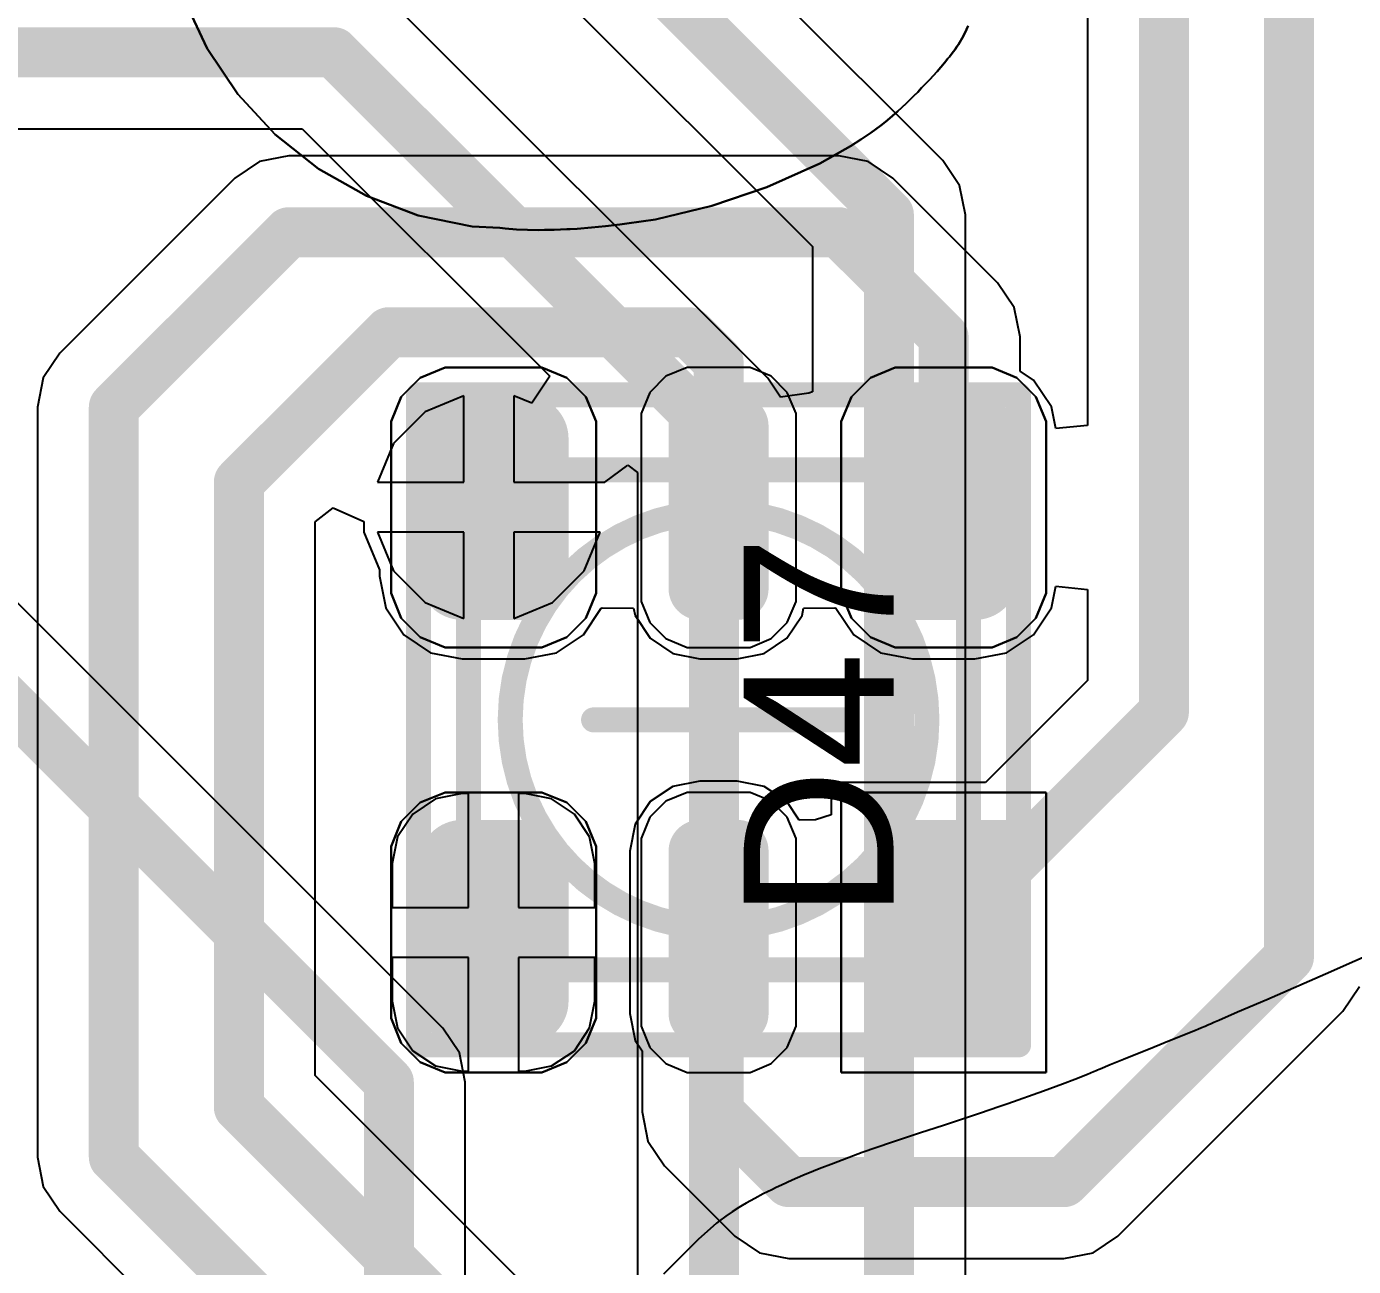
# Model space of a CAD drawing. Header units: inches. Extents: x -30 to 118, y 20 to 51.
# Drawn here: x 107.45 to 112.76, y 31.16 to 36.12 of the extents above; entities that cross this region are included whole.
import ezdxf

# ---------------------------------------------------------------- set-up
doc = ezdxf.new("R2010")
doc.units = ezdxf.units.IN
for name, color, linetype in [('Bottom Layer', 5, 'Continuous'), ('Mechanical 1', 6, 'Continuous'), ('Top Component Outline', 56, 'Continuous'), ('Top Courtyard', 56, 'Continuous'), ('Top Layer', 1, 'Continuous'), ('Top Overlay', 2, 'Continuous'), ('Top Paste', 8, 'Continuous'), ('Top Solder', 216, 'Continuous'), ('Via Holes', 16, 'Continuous')]:
    doc.layers.add(name, color=color, linetype=linetype)
doc.styles.add('Arial', font='', dxfattribs={"height": 0.2})
doc.styles.get('Arial').set_extended_font_data('Arial')

# ---------------------------------------------------------------- blocks, each defined once
blk = doc.blocks.new('APA_RGB_LED_2020_572')
at = {"layer": 'Top Layer'}
h = blk.add_hatch(color=1, dxfattribs=at)
edge = h.paths.add_edge_path()
edge.add_arc((-1.125, 1.025), 0.125, 90, 180)
edge.add_line((-1.25, 1.025), (-1.25, 0.775))
edge.add_arc((-1.125, 0.775), 0.125, 180, 270)
edge.add_line((-1.125, 0.65), (-0.575, 0.65))
edge.add_arc((-0.575, 0.775), 0.125, 270, 360)
edge.add_line((-0.45, 0.775), (-0.45, 1.025))
edge.add_arc((-0.575, 1.025), 0.125, 0, 90)
edge.add_line((-0.575, 1.15), (-1.125, 1.15))
h = blk.add_hatch(color=1, dxfattribs=at)
edge = h.paths.add_edge_path()
edge.add_arc((0.575, 1.025), 0.125, 90, 180)
edge.add_line((0.45, 1.025), (0.45, 0.775))
edge.add_arc((0.575, 0.775), 0.125, 180, 270)
edge.add_line((0.575, 0.65), (1.125, 0.65))
edge.add_arc((1.125, 0.775), 0.125, 270, 360)
edge.add_line((1.25, 0.775), (1.25, 1.025))
edge.add_arc((1.125, 1.025), 0.125, 0, 90)
edge.add_line((1.125, 1.15), (0.575, 1.15))
h = blk.add_hatch(color=1, dxfattribs=at)
edge = h.paths.add_edge_path()
edge.add_arc((-1.175, 0.075), 0.075, 90, 180)
edge.add_line((-1.25, 0.075), (-1.25, -0.075))
edge.add_arc((-1.175, -0.075), 0.075, 180, 270)
edge.add_line((-1.175, -0.15), (-0.525, -0.15))
edge.add_arc((-0.525, -0.075), 0.075, 270, 360)
edge.add_line((-0.45, -0.075), (-0.45, 0.075))
edge.add_arc((-0.525, 0.075), 0.075, 0, 90)
edge.add_line((-0.525, 0.15), (-1.175, 0.15))
h = blk.add_hatch(color=1, dxfattribs=at)
edge = h.paths.add_edge_path()
edge.add_arc((0.525, 0.075), 0.075, 90, 180)
edge.add_line((0.45, 0.075), (0.45, -0.075))
edge.add_arc((0.525, -0.075), 0.075, 180, 270)
edge.add_line((0.525, -0.15), (1.175, -0.15))
edge.add_arc((1.175, -0.075), 0.075, 270, 360)
edge.add_line((1.25, -0.075), (1.25, 0.075))
edge.add_arc((1.175, 0.075), 0.075, 0, 90)
edge.add_line((1.175, 0.15), (0.525, 0.15))
blk.add_hatch(color=1, dxfattribs=at).paths.add_polyline_path([(-1.25, -0.65), (-0.45, -0.65), (-0.45, -1.15), (-1.25, -1.15)])
h = blk.add_hatch(color=1, dxfattribs=at)
edge = h.paths.add_edge_path()
edge.add_arc((0.575, -0.775), 0.125, 90, 180)
edge.add_line((0.45, -0.775), (0.45, -1.025))
edge.add_arc((0.575, -1.025), 0.125, 180, 270)
edge.add_line((0.575, -1.15), (1.125, -1.15))
edge.add_arc((1.125, -1.025), 0.125, 270, 360)
edge.add_line((1.25, -1.025), (1.25, -0.775))
edge.add_arc((1.125, -0.775), 0.125, 0, 90)
edge.add_line((1.125, -0.65), (0.575, -0.65))
at = {"layer": 'Top Paste'}
h = blk.add_hatch(color=8, dxfattribs=at)
edge = h.paths.add_edge_path()
edge.add_arc((-1.125, 1.025), 0.125, 90, 180)
edge.add_line((-1.25, 1.025), (-1.25, 0.775))
edge.add_arc((-1.125, 0.775), 0.125, 180, 270)
edge.add_line((-1.125, 0.65), (-0.575, 0.65))
edge.add_arc((-0.575, 0.775), 0.125, 270, 360)
edge.add_line((-0.45, 0.775), (-0.45, 1.025))
edge.add_arc((-0.575, 1.025), 0.125, 0, 90)
edge.add_line((-0.575, 1.15), (-1.125, 1.15))
h = blk.add_hatch(color=8, dxfattribs=at)
edge = h.paths.add_edge_path()
edge.add_arc((0.575, 1.025), 0.125, 90, 180)
edge.add_line((0.45, 1.025), (0.45, 0.775))
edge.add_arc((0.575, 0.775), 0.125, 180, 270)
edge.add_line((0.575, 0.65), (1.125, 0.65))
edge.add_arc((1.125, 0.775), 0.125, 270, 360)
edge.add_line((1.25, 0.775), (1.25, 1.025))
edge.add_arc((1.125, 1.025), 0.125, 0, 90)
edge.add_line((1.125, 1.15), (0.575, 1.15))
h = blk.add_hatch(color=8, dxfattribs=at)
edge = h.paths.add_edge_path()
edge.add_arc((-1.175, 0.075), 0.075, 90, 180)
edge.add_line((-1.25, 0.075), (-1.25, -0.075))
edge.add_arc((-1.175, -0.075), 0.075, 180, 270)
edge.add_line((-1.175, -0.15), (-0.525, -0.15))
edge.add_arc((-0.525, -0.075), 0.075, 270, 360)
edge.add_line((-0.45, -0.075), (-0.45, 0.075))
edge.add_arc((-0.525, 0.075), 0.075, 0, 90)
edge.add_line((-0.525, 0.15), (-1.175, 0.15))
h = blk.add_hatch(color=8, dxfattribs=at)
edge = h.paths.add_edge_path()
edge.add_arc((0.525, 0.075), 0.075, 90, 180)
edge.add_line((0.45, 0.075), (0.45, -0.075))
edge.add_arc((0.525, -0.075), 0.075, 180, 270)
edge.add_line((0.525, -0.15), (1.175, -0.15))
edge.add_arc((1.175, -0.075), 0.075, 270, 360)
edge.add_line((1.25, -0.075), (1.25, 0.075))
edge.add_arc((1.175, 0.075), 0.075, 0, 90)
edge.add_line((1.175, 0.15), (0.525, 0.15))
blk.add_hatch(color=8, dxfattribs=at).paths.add_polyline_path([(-1.25, -0.65), (-0.45, -0.65), (-0.45, -1.15), (-1.25, -1.15)])
h = blk.add_hatch(color=8, dxfattribs=at)
edge = h.paths.add_edge_path()
edge.add_arc((0.575, -0.775), 0.125, 90, 180)
edge.add_line((0.45, -0.775), (0.45, -1.025))
edge.add_arc((0.575, -1.025), 0.125, 180, 270)
edge.add_line((0.575, -1.15), (1.125, -1.15))
edge.add_arc((1.125, -1.025), 0.125, 270, 360)
edge.add_line((1.25, -1.025), (1.25, -0.775))
edge.add_arc((1.125, -0.775), 0.125, 0, 90)
edge.add_line((1.125, -0.65), (0.575, -0.65))
at = {"layer": 'Top Solder'}
h = blk.add_hatch(color=216, dxfattribs=at)
edge = h.paths.add_edge_path()
edge.add_arc((-1.125, 1.025), 0.175, 90, 180)
edge.add_line((-1.3, 1.025), (-1.3, 0.775))
edge.add_arc((-1.125, 0.775), 0.175, 180, 270)
edge.add_line((-1.125, 0.6), (-0.575, 0.6))
edge.add_arc((-0.575, 0.775), 0.175, 270, 360)
edge.add_line((-0.4, 0.775), (-0.4, 1.025))
edge.add_arc((-0.575, 1.025), 0.175, 0, 90)
edge.add_line((-0.575, 1.2), (-1.125, 1.2))
h = blk.add_hatch(color=216, dxfattribs=at)
edge = h.paths.add_edge_path()
edge.add_arc((0.575, 1.025), 0.175, 90, 180)
edge.add_line((0.4, 1.025), (0.4, 0.775))
edge.add_arc((0.575, 0.775), 0.175, 180, 270)
edge.add_line((0.575, 0.6), (1.125, 0.6))
edge.add_arc((1.125, 0.775), 0.175, 270, 360)
edge.add_line((1.3, 0.775), (1.3, 1.025))
edge.add_arc((1.125, 1.025), 0.175, 0, 90)
edge.add_line((1.125, 1.2), (0.575, 1.2))
h = blk.add_hatch(color=216, dxfattribs=at)
edge = h.paths.add_edge_path()
edge.add_arc((-1.175, 0.075), 0.125, 90, 180)
edge.add_line((-1.3, 0.075), (-1.3, -0.075))
edge.add_arc((-1.175, -0.075), 0.125, 180, 270)
edge.add_line((-1.175, -0.2), (-0.525, -0.2))
edge.add_arc((-0.525, -0.075), 0.125, 270, 360)
edge.add_line((-0.4, -0.075), (-0.4, 0.075))
edge.add_arc((-0.525, 0.075), 0.125, 0, 90)
edge.add_line((-0.525, 0.2), (-1.175, 0.2))
h = blk.add_hatch(color=216, dxfattribs=at)
edge = h.paths.add_edge_path()
edge.add_arc((0.525, 0.075), 0.125, 90, 180)
edge.add_line((0.4, 0.075), (0.4, -0.075))
edge.add_arc((0.525, -0.075), 0.125, 180, 270)
edge.add_line((0.525, -0.2), (1.175, -0.2))
edge.add_arc((1.175, -0.075), 0.125, 270, 360)
edge.add_line((1.3, -0.075), (1.3, 0.075))
edge.add_arc((1.175, 0.075), 0.125, 0, 90)
edge.add_line((1.175, 0.2), (0.525, 0.2))
blk.add_hatch(color=216, dxfattribs=at).paths.add_polyline_path([(-1.3, -0.6), (-0.4, -0.6), (-0.4, -1.2), (-1.3, -1.2)])
h = blk.add_hatch(color=216, dxfattribs=at)
edge = h.paths.add_edge_path()
edge.add_arc((0.575, -0.775), 0.175, 90, 180)
edge.add_line((0.4, -0.775), (0.4, -1.025))
edge.add_arc((0.575, -1.025), 0.175, 180, 270)
edge.add_line((0.575, -1.2), (1.125, -1.2))
edge.add_arc((1.125, -1.025), 0.175, 270, 360)
edge.add_line((1.3, -1.025), (1.3, -0.775))
edge.add_arc((1.125, -0.775), 0.175, 0, 90)
edge.add_line((1.125, -0.6), (0.575, -0.6))
at = {"layer": 'Top Component Outline'}
for points in [[(-1, 1, 0.1, 0.1, 0), (-1, -1, 0.1, 0.1, 0)], [(-1, 1, 0.1, 0.1, 0), (1, 1, 0.1, 0.1, 0)], [(1, 1, 0.1, 0.1, 0), (1, -1, 0.1, 0.1, 0)], [(-1, -1, 0.1, 0.1, 0), (1, -1, 0.1, 0.1, 0)]]:
    blk.add_lwpolyline(points, format="xyseb", dxfattribs=at)
for points in [[(-1.025, 1, 0.05, 0.05, 1), (-0.975, 1, 0.05, 0.05, 1)], [(-1.025, 1, 0.05, 0.05, 1), (-0.975, 1, 0.05, 0.05, 1)], [(0.975, 1, 0.05, 0.05, 1), (1.025, 1, 0.05, 0.05, 1)], [(0.975, 1, 0.05, 0.05, 1), (1.025, 1, 0.05, 0.05, 1)], [(-1.025, -1, 0.05, 0.05, 1), (-0.975, -1, 0.05, 0.05, 1)], [(-1.025, -1, 0.05, 0.05, 1), (-0.975, -1, 0.05, 0.05, 1)], [(0.975, -1, 0.05, 0.05, 1), (1.025, -1, 0.05, 0.05, 1)], [(0.975, -1, 0.05, 0.05, 1), (1.025, -1, 0.05, 0.05, 1)]]:
    blk.add_lwpolyline(points, format="xyseb", close=True, dxfattribs=at)
at = {"layer": 'Top Courtyard'}
for points in [[(-1.3, 1.2, 0.1, 0.1, 0), (1.3, 1.2, 0.1, 0.1, 0)], [(-1.3, 1.2, 0.1, 0.1, 0), (-1.3, -1.2, 0.1, 0.1, 0)], [(1.3, 1.2, 0.1, 0.1, 0), (1.3, -1.2, 0.1, 0.1, 0)], [(0, 0.5, 0.1, 0.1, 0), (0, -0.5, 0.1, 0.1, 0)], [(-0.5, 0, 0.1, 0.1, 0), (0.5, 0, 0.1, 0.1, 0)], [(-1.3, -1.2, 0.1, 0.1, 0), (1.3, -1.2, 0.1, 0.1, 0)]]:
    blk.add_lwpolyline(points, format="xyseb", dxfattribs=at)
for points in [[(-1.325, 1.2, 0.05, 0.05, 1), (-1.275, 1.2, 0.05, 0.05, 1)], [(-1.325, 1.2, 0.05, 0.05, 1), (-1.275, 1.2, 0.05, 0.05, 1)], [(1.275, 1.2, 0.05, 0.05, 1), (1.325, 1.2, 0.05, 0.05, 1)], [(1.275, 1.2, 0.05, 0.05, 1), (1.325, 1.2, 0.05, 0.05, 1)], [(-0.025, 0.5, 0.05, 0.05, 1), (0.025, 0.5, 0.05, 0.05, 1)], [(-0.525, 0, 0.05, 0.05, 1), (-0.475, 0, 0.05, 0.05, 1)], [(0.475, 0, 0.05, 0.05, 1), (0.525, 0, 0.05, 0.05, 1)], [(-0.025, -0.5, 0.05, 0.05, 1), (0.025, -0.5, 0.05, 0.05, 1)], [(-1.325, -1.2, 0.05, 0.05, 1), (-1.275, -1.2, 0.05, 0.05, 1)], [(-1.325, -1.2, 0.05, 0.05, 1), (-1.275, -1.2, 0.05, 0.05, 1)], [(1.275, -1.2, 0.05, 0.05, 1), (1.325, -1.2, 0.05, 0.05, 1)], [(1.275, -1.2, 0.05, 0.05, 1), (1.325, -1.2, 0.05, 0.05, 1)]]:
    blk.add_lwpolyline(points, format="xyseb", close=True, dxfattribs=at)
at = {"layer": 'Top Overlay'}
for p, q in [((-1.2929, 1.2689), (-1.1937, 1.31)), ((-1.1937, 1.31), (-1.14, 1.31)), ((-1.14, 1.31), (-1.14, 1.31)), ((-1.14, 1.31), (-0.56, 1.31)), ((-0.56, 1.31), (-0.5063, 1.31)), ((-0.5063, 1.31), (-0.4071, 1.2689)), ((0.4071, 1.2689), (0.5063, 1.31)), ((0.5063, 1.31), (0.56, 1.31)), ((0.56, 1.31), (0.56, 1.31)), ((0.56, 1.31), (1.14, 1.31)), ((1.14, 1.31), (1.1937, 1.31)), ((1.1937, 1.31), (1.2929, 1.2689)), ((-1.3689, 1.1929), (-1.2929, 1.2689)), ((-0.4071, 1.2689), (-0.3311, 1.1929)), ((0.3311, 1.1929), (0.4071, 1.2689)), ((1.2929, 1.2689), (1.3689, 1.1929)), ((-1.41, 1.0937), (-1.3689, 1.1929)), ((-0.3311, 1.1929), (-0.29, 1.0937)), ((0.29, 1.0937), (0.3311, 1.1929)), ((1.3689, 1.1929), (1.41, 1.0937)), ((-1.41, 1.04), (-1.41, 1.0937)), ((-0.29, 1.0937), (-0.29, 1.04)), ((0.29, 1.04), (0.29, 1.0937)), ((1.41, 1.0937), (1.41, 1.04)), ((-1.41, 0.76), (-1.41, 1.04)), ((-0.29, 1.04), (-0.29, 1.04)), ((-0.29, 1.04), (-0.29, 0.76)), ((0.29, 0.76), (0.29, 1.04)), ((1.41, 1.04), (1.41, 1.04)), ((1.41, 1.04), (1.41, 0.76)), ((-1.41, 0.76), (-1.41, 0.76)), ((-1.41, 0.7063), (-1.41, 0.76)), ((-0.29, 0.76), (-0.29, 0.7063)), ((0.29, 0.76), (0.29, 0.76)), ((0.29, 0.7063), (0.29, 0.76)), ((1.41, 0.76), (1.41, 0.7063)), ((-1.3689, 0.6071), (-1.41, 0.7063)), ((-0.29, 0.7063), (-0.3311, 0.6071)), ((0.3311, 0.6071), (0.29, 0.7063)), ((1.41, 0.7063), (1.3689, 0.6071)), ((-1.2929, 0.5311), (-1.3689, 0.6071)), ((-0.3311, 0.6071), (-0.4071, 0.5311)), ((0.4071, 0.5311), (0.3311, 0.6071)), ((1.3689, 0.6071), (1.2929, 0.5311)), ((-1.1937, 0.49), (-1.2929, 0.5311)), ((-0.4071, 0.5311), (-0.5063, 0.49)), ((0.5063, 0.49), (0.4071, 0.5311)), ((1.2929, 0.5311), (1.1937, 0.49)), ((-1.14, 0.49), (-1.1937, 0.49)), ((-0.56, 0.49), (-1.14, 0.49)), ((-0.5063, 0.49), (-0.56, 0.49)), ((-0.56, 0.49), (-0.56, 0.49)), ((0.56, 0.49), (0.5063, 0.49)), ((1.14, 0.49), (0.56, 0.49)), ((1.1937, 0.49), (1.14, 0.49)), ((1.14, 0.49), (1.14, 0.49)), ((-1.3103, 0.275), (-1.375, 0.2103)), ((-1.2258, 0.31), (-1.3103, 0.275)), ((-1.18, 0.31), (-1.2258, 0.31)), ((-0.52, 0.31), (-1.18, 0.31)), ((-0.4743, 0.31), (-0.52, 0.31)), ((-0.52, 0.31), (-0.52, 0.31)), ((-0.3897, 0.275), (-0.4743, 0.31)), ((-0.325, 0.2103), (-0.3897, 0.275)), ((0.3897, 0.275), (0.325, 0.2103)), ((0.4742, 0.31), (0.3897, 0.275)), ((0.52, 0.31), (0.4742, 0.31)), ((1.18, 0.31), (0.52, 0.31)), ((1.2258, 0.31), (1.18, 0.31)), ((1.18, 0.31), (1.18, 0.31)), ((1.3103, 0.275), (1.2258, 0.31)), ((1.375, 0.2103), (1.3103, 0.275)), ((-1.375, 0.2103), (-1.41, 0.1258)), ((-0.29, 0.1258), (-0.325, 0.2103)), ((0.325, 0.2103), (0.29, 0.1258)), ((1.41, 0.1258), (1.375, 0.2103)), ((-1.41, 0.1258), (-1.41, 0.08)), ((-0.29, 0.08), (-0.29, 0.1258)), ((0.29, 0.1258), (0.29, 0.08)), ((1.41, 0.08), (1.41, 0.1258)), ((-1.41, 0.08), (-1.41, -0.08)), ((-1.41, 0.08), (-1.41, 0.08)), ((-0.29, -0.08), (-0.29, 0.08)), ((0.29, 0.08), (0.29, -0.08)), ((0.29, 0.08), (0.29, 0.08)), ((1.41, -0.08), (1.41, 0.08)), ((-1.41, -0.08), (-1.41, -0.1257)), ((-0.29, -0.1257), (-0.29, -0.08)), ((-0.29, -0.08), (-0.29, -0.08)), ((0.29, -0.08), (0.29, -0.1257)), ((1.41, -0.1257), (1.41, -0.08)), ((1.41, -0.08), (1.41, -0.08)), ((-1.41, -0.1257), (-1.375, -0.2103)), ((-0.325, -0.2103), (-0.29, -0.1257)), ((0.29, -0.1257), (0.325, -0.2103)), ((1.375, -0.2103), (1.41, -0.1257)), ((-1.375, -0.2103), (-1.3103, -0.275)), ((-0.3897, -0.275), (-0.325, -0.2103)), ((0.325, -0.2103), (0.3897, -0.275)), ((1.3103, -0.275), (1.375, -0.2103)), ((-1.3103, -0.275), (-1.2258, -0.31)), ((-1.2258, -0.31), (-1.18, -0.31)), ((-1.18, -0.31), (-1.18, -0.31)), ((-1.18, -0.31), (-0.52, -0.31)), ((-0.52, -0.31), (-0.4743, -0.31)), ((-0.4743, -0.31), (-0.3897, -0.275)), ((0.3897, -0.275), (0.4742, -0.31)), ((0.4742, -0.31), (0.52, -0.31)), ((0.52, -0.31), (0.52, -0.31)), ((0.52, -0.31), (1.18, -0.31)), ((1.18, -0.31), (1.2258, -0.31)), ((1.2258, -0.31), (1.3103, -0.275)), ((-1.41, -1.31), (-1.41, -0.49)), ((-1.41, -0.49), (-0.29, -0.49)), ((-0.29, -0.49), (-0.29, -1.31)), ((0.4071, -0.5311), (0.5063, -0.49)), ((0.5063, -0.49), (0.56, -0.49)), ((0.56, -0.49), (0.56, -0.49)), ((0.56, -0.49), (1.14, -0.49)), ((1.14, -0.49), (1.1937, -0.49)), ((1.1937, -0.49), (1.2929, -0.5311)), ((0.3311, -0.6071), (0.4071, -0.5311)), ((1.2929, -0.5311), (1.3689, -0.6071)), ((0.29, -0.7063), (0.3311, -0.6071)), ((1.3689, -0.6071), (1.41, -0.7063)), ((0.29, -0.76), (0.29, -0.7063)), ((1.41, -0.7063), (1.41, -0.76)), ((0.29, -1.04), (0.29, -0.76)), ((1.41, -0.76), (1.41, -0.76)), ((1.41, -0.76), (1.41, -1.04)), ((0.29, -1.04), (0.29, -1.04)), ((0.29, -1.0937), (0.29, -1.04)), ((1.41, -1.04), (1.41, -1.0937)), ((0.3311, -1.1929), (0.29, -1.0937)), ((1.41, -1.0937), (1.3689, -1.1929)), ((0.4071, -1.2689), (0.3311, -1.1929)), ((1.3689, -1.1929), (1.2929, -1.2689)), ((0.5063, -1.31), (0.4071, -1.2689)), ((1.2929, -1.2689), (1.1937, -1.31)), ((-0.29, -1.31), (-1.41, -1.31)), ((0.56, -1.31), (0.5063, -1.31)), ((1.14, -1.31), (0.56, -1.31)), ((1.1937, -1.31), (1.14, -1.31)), ((1.14, -1.31), (1.14, -1.31))]:
    blk.add_line(p, q, dxfattribs=at)
at = {"layer": 'Top Courtyard', "style": 'Arial'}
blk.add_text('D47', height=0.6, dxfattribs=at).set_placement((-0.8, -0.7))

msp = doc.modelspace()

# ---------------------------------------------------------------- hatches: boundary and pattern name
at = {"layer": 'Bottom Layer'}
h = msp.add_hatch(color=5, dxfattribs=at)
edge = h.paths.add_edge_path()
edge.add_arc((109.3, 34.2), 0.3, 0, 360)
at = {"layer": 'Top Layer'}
h = msp.add_hatch(color=1, dxfattribs=at)
edge = h.paths.add_edge_path()
edge.add_arc((109.3, 34.2), 0.3, 0, 360)
at = {"layer": 'Via Holes'}
h = msp.add_hatch(color=7, dxfattribs=at)
edge = h.paths.add_edge_path()
edge.add_arc((109.3, 34.2), 0.15, 0, 360)

# ---------------------------------------------------------------- linework, layer by layer
at = {"layer": 'Bottom Layer'}
for p, q in [((111.1163, 35.5863), (108.4454, 38.2571)), ((108.0233, 37.8141), (110.5941, 35.2433)), ((110.4163, 34.7163), (108.8963, 36.2363)), ((105.54, 35.7141), (108.5533, 35.7141)), ((108.5533, 35.7141), (109.5439, 34.7235)), ((111.1826, 35.4871), (111.1163, 35.5863)), ((111.2059, 35.37), (111.1826, 35.4871)), ((111.2059, 30.1), (111.2059, 35.37)), ((110.5941, 35.2433), (110.5941, 34.6613)), ((109.5439, 34.7235), (109.472, 34.6158)), ((110.4671, 34.6402), (110.4163, 34.7163)), ((110.4163, 34.7163), (110.4163, 34.7163)), ((110.5941, 34.6613), (110.5804, 34.6559)), ((109.2, 34.6457), (109.0451, 34.5815)), ((109.2, 34.3), (109.2, 34.6457)), ((109.472, 34.6158), (109.4, 34.6457)), ((109.4, 34.6457), (109.4, 34.3)), ((110.5804, 34.6559), (110.4671, 34.6402)), ((109.0451, 34.5815), (108.9185, 34.4549)), ((108.9185, 34.4549), (108.8543, 34.3)), ((109.7642, 34.3), (109.8552, 34.3674)), ((109.8552, 34.3674), (109.8941, 34.3384)), ((109.8941, 34.3384), (109.8941, 30.1267)), ((108.8543, 34.3), (109.2, 34.3)), ((109.4, 34.3), (109.7642, 34.3)), ((109.2, 34.1), (108.8543, 34.1)), ((108.8543, 34.1), (108.9185, 33.9451)), ((109.2, 33.7543), (109.2, 34.1)), ((109.7457, 34.1), (109.4, 34.1)), ((109.4, 34.1), (109.4, 33.7543)), ((109.6815, 33.9451), (109.7457, 34.1)), ((108.9185, 33.9451), (109.0451, 33.8185)), ((109.5549, 33.8185), (109.6815, 33.9451)), ((109.1163, 32.1163), (107.3963, 33.8363)), ((109.0451, 33.8185), (109.2, 33.7543)), ((109.4, 33.7543), (109.5549, 33.8185)), ((109.1826, 32.0171), (109.1163, 32.1163)), ((109.2059, 31.9), (109.1826, 32.0171)), ((109.2059, 29.6044), (109.2059, 31.9)), ((109.2059, 31.9), (109.2059, 31.9))]:
    msp.add_line(p, q, dxfattribs=at)
for points in [[(108.15, 38.12, 0.2, 0.2, 0), (110.9, 35.37, 0.2, 0.2, 0)], [(104.99, 36.02, 0.2, 0.2, 0), (108.68, 36.02, 0.2, 0.2, 0)], [(108.68, 36.02, 0.2, 0.2, 0), (110.2, 34.5, 0.2, 0.2, 0)], [(110.9, 30.1, 0.2, 0.2, 0), (110.9, 35.37, 0.2, 0.2, 0)], [(110.2, 30, 0.2, 0.2, 0), (110.2, 34.5, 0.2, 0.2, 0)], [(107.18, 33.62, 0.2, 0.2, 0), (108.9, 31.9, 0.2, 0.2, 0)], [(108.9, 29.3, 0.2, 0.2, 0), (108.9, 31.9, 0.2, 0.2, 0)]]:
    msp.add_lwpolyline(points, format="xyseb", dxfattribs=at)
for points in [[(108.63, 36.02, 0.1, 0.1, 1), (108.73, 36.02, 0.1, 0.1, 1)], [(108.63, 36.02, 0.1, 0.1, 1), (108.73, 36.02, 0.1, 0.1, 1)], [(110.85, 35.37, 0.1, 0.1, 1), (110.95, 35.37, 0.1, 0.1, 1)], [(110.85, 35.37, 0.1, 0.1, 1), (110.95, 35.37, 0.1, 0.1, 1)], [(110.15, 34.5, 0.1, 0.1, 1), (110.25, 34.5, 0.1, 0.1, 1)], [(110.15, 34.5, 0.1, 0.1, 1), (110.25, 34.5, 0.1, 0.1, 1)], [(108.85, 31.9, 0.1, 0.1, 1), (108.95, 31.9, 0.1, 0.1, 1)], [(108.85, 31.9, 0.1, 0.1, 1), (108.95, 31.9, 0.1, 0.1, 1)]]:
    msp.add_lwpolyline(points, format="xyseb", close=True, dxfattribs=at)
at = {"layer": 'Mechanical 1'}
for points in [[(109.6294, 33.9385, 0.1, 0.1, -0.198911), (110.2188, 34.1826, 0.1, 0.1, 0)], [(110.2188, 34.1826, 0.1, 0.1, -0.198911), (110.8081, 33.9385, 0.1, 0.1, 0)], [(109.3853, 33.3491, 0.1, 0.1, -0.198911), (109.6294, 33.9385, 0.1, 0.1, 0)], [(110.8081, 33.9385, 0.1, 0.1, -0.198911), (111.0523, 33.3491, 0.1, 0.1, 0)], [(109.6294, 32.7597, 0.1, 0.1, -0.198911), (109.3853, 33.3491, 0.1, 0.1, 0)], [(111.0523, 33.3491, 0.1, 0.1, -0.198911), (110.8081, 32.7597, 0.1, 0.1, 0)], [(110.2188, 32.5156, 0.1, 0.1, -0.198911), (109.6294, 32.7597, 0.1, 0.1, 0)], [(110.8081, 32.7597, 0.1, 0.1, -0.198911), (110.2188, 32.5156, 0.1, 0.1, 0)]]:
    msp.add_lwpolyline(points, format="xyseb", dxfattribs=at)
for points in [[(110.1938, 34.1826, 0.05, 0.05, 1), (110.2438, 34.1826, 0.05, 0.05, 1)], [(110.1938, 34.1826, 0.05, 0.05, 1), (110.2438, 34.1826, 0.05, 0.05, 1)], [(109.6044, 33.9385, 0.05, 0.05, 1), (109.6544, 33.9385, 0.05, 0.05, 1)], [(109.6044, 33.9385, 0.05, 0.05, 1), (109.6544, 33.9385, 0.05, 0.05, 1)], [(110.7831, 33.9385, 0.05, 0.05, 1), (110.8331, 33.9385, 0.05, 0.05, 1)], [(110.7831, 33.9385, 0.05, 0.05, 1), (110.8331, 33.9385, 0.05, 0.05, 1)], [(109.3603, 33.3491, 0.05, 0.05, 1), (109.4103, 33.3491, 0.05, 0.05, 1)], [(109.3603, 33.3491, 0.05, 0.05, 1), (109.4103, 33.3491, 0.05, 0.05, 1)], [(111.0273, 33.3491, 0.05, 0.05, 1), (111.0773, 33.3491, 0.05, 0.05, 1)], [(111.0273, 33.3491, 0.05, 0.05, 1), (111.0773, 33.3491, 0.05, 0.05, 1)], [(109.6044, 32.7597, 0.05, 0.05, 1), (109.6544, 32.7597, 0.05, 0.05, 1)], [(109.6044, 32.7597, 0.05, 0.05, 1), (109.6544, 32.7597, 0.05, 0.05, 1)], [(110.7831, 32.7597, 0.05, 0.05, 1), (110.8331, 32.7597, 0.05, 0.05, 1)], [(110.7831, 32.7597, 0.05, 0.05, 1), (110.8331, 32.7597, 0.05, 0.05, 1)], [(110.1938, 32.5156, 0.05, 0.05, 1), (110.2438, 32.5156, 0.05, 0.05, 1)], [(110.1938, 32.5156, 0.05, 0.05, 1), (110.2438, 32.5156, 0.05, 0.05, 1)]]:
    msp.add_lwpolyline(points, format="xyseb", close=True, dxfattribs=at)
at = {"layer": 'Top Layer'}
for p, q in [((111.6941, 37.65), (111.6941, 34.5268)), ((108.3829, 35.5826), (108.2837, 35.5163)), ((108.5, 35.6059), (108.3829, 35.5826)), ((110.7, 35.6059), (108.5, 35.6059)), ((110.8171, 35.5826), (110.7, 35.6059)), ((110.7, 35.6059), (110.7, 35.6059)), ((110.9163, 35.5163), (110.8171, 35.5826)), ((108.2837, 35.5163), (107.5837, 34.8163)), ((111.335, 35.0975), (110.9163, 35.5163)), ((111.4013, 34.9983), (111.335, 35.0975)), ((111.335, 35.0975), (111.335, 35.0975)), ((111.4246, 34.8812), (111.4013, 34.9983)), ((111.4246, 34.7441), (111.4246, 34.8812)), ((111.4246, 34.8812), (111.4246, 34.8812)), ((107.5837, 34.8163), (107.5174, 34.7171)), ((107.5174, 34.7171), (107.4941, 34.6)), ((111.4781, 34.7084), (111.4246, 34.7441)), ((111.5499, 34.6009), (111.4781, 34.7084)), ((107.4941, 34.6), (107.4941, 34.6)), ((107.4941, 34.6), (107.4941, 31.6)), ((111.5671, 34.5143), (111.5499, 34.6009)), ((111.6941, 34.5268), (111.5671, 34.5143)), ((108.6059, 34.1416), (108.6769, 34.1971)), ((108.6769, 34.1971), (108.8, 34.1421)), ((108.6059, 31.9267), (108.6059, 34.1416)), ((108.8, 34.1421), (108.8, 34.1005)), ((108.8, 34.1005), (108.8624, 33.9499)), ((108.8624, 33.9499), (108.8624, 33.9241)), ((108.8624, 33.9241), (108.8876, 33.7973)), ((111.5499, 33.7973), (111.5671, 33.8839)), ((111.5671, 33.8839), (111.6941, 33.8713)), ((111.6941, 33.8713), (111.6941, 33.507)), ((108.8876, 33.7973), (108.9594, 33.6898)), ((109.6781, 33.6898), (109.7493, 33.7964)), ((109.7493, 33.7964), (109.7535, 33.7972)), ((109.7535, 33.7972), (109.879, 33.7954)), ((109.879, 33.7954), (109.8847, 33.7668)), ((109.8847, 33.7668), (109.9455, 33.6758)), ((110.492, 33.6758), (110.5528, 33.7668)), ((110.5528, 33.7668), (110.5585, 33.7954)), ((110.5585, 33.7954), (110.684, 33.7972)), ((110.684, 33.7972), (110.6882, 33.7964)), ((110.6882, 33.7964), (110.7594, 33.6898)), ((111.4781, 33.6898), (111.5499, 33.7973)), ((108.9594, 33.6898), (109.0669, 33.6179)), ((109.5706, 33.6179), (109.6781, 33.6898)), ((109.9455, 33.6758), (110.0365, 33.615)), ((110.4011, 33.615), (110.492, 33.6758)), ((110.7594, 33.6898), (110.8669, 33.6179)), ((111.3706, 33.6179), (111.4781, 33.6898)), ((109.0669, 33.6179), (109.1938, 33.5927)), ((109.4438, 33.5927), (109.5706, 33.6179)), ((110.0365, 33.615), (110.1438, 33.5937)), ((110.2938, 33.5937), (110.4011, 33.615)), ((110.8669, 33.6179), (110.9938, 33.5927)), ((111.2438, 33.5927), (111.3706, 33.6179)), ((109.1938, 33.5927), (109.4438, 33.5927)), ((110.1438, 33.5937), (110.2938, 33.5937)), ((110.9938, 33.5927), (111.2438, 33.5927)), ((111.6941, 33.507), (111.2862, 33.0991)), ((110.0365, 33.0831), (109.9455, 33.0223)), ((110.1438, 33.1045), (110.0365, 33.0831)), ((110.2938, 33.1045), (110.1438, 33.1045)), ((110.4011, 33.0831), (110.2938, 33.1045)), ((110.492, 33.0223), (110.4011, 33.0831)), ((111.2862, 33.0991), (110.6688, 33.0991)), ((110.6688, 33.0991), (110.6688, 32.969)), ((109.0865, 33.0331), (108.9955, 32.9723)), ((109.1938, 33.0545), (109.0865, 33.0331)), ((109.2188, 33.0545), (109.1938, 33.0545)), ((109.2188, 32.5991), (109.2188, 33.0545)), ((109.4438, 33.0545), (109.4188, 33.0545)), ((109.4188, 33.0545), (109.4188, 32.5991)), ((109.5511, 33.0331), (109.4438, 33.0545)), ((109.642, 32.9723), (109.5511, 33.0331)), ((109.9455, 33.0223), (109.8847, 32.9314)), ((110.5418, 32.9479), (110.492, 33.0223)), ((108.9955, 32.9723), (108.9347, 32.8814)), ((109.7028, 32.8814), (109.642, 32.9723)), ((110.6688, 32.969), (110.6068, 32.9489)), ((109.8847, 32.9314), (109.8634, 32.8241)), ((110.6068, 32.9489), (110.5418, 32.9479)), ((108.9347, 32.8814), (108.9134, 32.7741)), ((109.7241, 32.7741), (109.7028, 32.8814)), ((109.8634, 32.8241), (109.8634, 32.1741)), ((108.9134, 32.7741), (108.9134, 32.5991)), ((109.7241, 32.5991), (109.7241, 32.7741)), ((108.9134, 32.5991), (109.2188, 32.5991)), ((109.4188, 32.5991), (109.7241, 32.5991)), ((109.2188, 32.3991), (108.9134, 32.3991)), ((108.9134, 32.3991), (108.9134, 32.2241)), ((109.2188, 31.9437), (109.2188, 32.3991)), ((109.7241, 32.3991), (109.4188, 32.3991)), ((109.4188, 32.3991), (109.4188, 31.9437)), ((109.7241, 32.2241), (109.7241, 32.3991)), ((112.7163, 32.1837), (112.7826, 32.2829)), ((108.9134, 32.2241), (108.9347, 32.1168)), ((109.7028, 32.1168), (109.7241, 32.2241)), ((109.8634, 32.1741), (109.8847, 32.0668)), ((111.8163, 31.2837), (112.7163, 32.1837)), ((112.7163, 32.1837), (112.7163, 32.1837)), ((108.9347, 32.1168), (108.9955, 32.0258)), ((109.642, 32.0258), (109.7028, 32.1168)), ((109.8847, 32.0668), (109.9129, 32.0246)), ((108.9955, 32.0258), (109.0865, 31.965)), ((109.5511, 31.965), (109.642, 32.0258)), ((109.9129, 32.0246), (109.9129, 31.7813)), ((109.0865, 31.965), (109.1938, 31.9437)), ((109.4438, 31.9437), (109.5511, 31.965)), ((110.4267, 30.1059), (108.6059, 31.9267)), ((109.1938, 31.9437), (109.2188, 31.9437)), ((109.4188, 31.9437), (109.4438, 31.9437)), ((109.9129, 31.7813), (109.9129, 31.7812)), ((109.9129, 31.7812), (109.9362, 31.6642)), ((109.9362, 31.6642), (110.0025, 31.565)), ((107.4941, 31.6), (107.4941, 31.6)), ((107.4941, 31.6), (107.5174, 31.4829)), ((110.0025, 31.565), (110.2837, 31.2837)), ((107.5174, 31.4829), (107.5837, 31.3837)), ((107.5837, 31.3837), (109.7837, 29.1837)), ((110.2837, 31.2837), (110.2837, 31.2837)), ((110.2837, 31.2837), (110.3829, 31.2174)), ((111.7171, 31.2174), (111.8163, 31.2837)), ((110.3829, 31.2174), (110.5, 31.1941)), ((111.6, 31.1941), (111.7171, 31.2174)), ((110.5, 31.1941), (111.6, 31.1941)), ((111.6, 31.1941), (111.6, 31.1941))]:
    msp.add_line(p, q, dxfattribs=at)
for points in [[(112, 33.3803, 0.2, 0.2, 0), (112, 37.65, 0.2, 0.2, 0)], [(112.5, 32.4, 0.2, 0.2, 0), (112.5, 37.5843, 0.2, 0.2, 0)], [(107.8, 34.6, 0.2, 0.2, 0), (108.5, 35.3, 0.2, 0.2, 0)], [(108.5, 35.3, 0.2, 0.2, 0), (110.7, 35.3, 0.2, 0.2, 0)], [(110.7, 35.3, 0.2, 0.2, 0), (111.1188, 34.8812, 0.2, 0.2, 0)], [(108.3, 34.3, 0.2, 0.2, 0), (108.9, 34.9, 0.2, 0.2, 0)], [(108.9, 34.9, 0.2, 0.2, 0), (110.1, 34.9, 0.2, 0.2, 0)], [(110.1, 34.9, 0.2, 0.2, 0), (110.2188, 34.7812, 0.2, 0.2, 0)], [(111.1188, 34.1991, 0.2, 0.2, 0), (111.1188, 34.8812, 0.2, 0.2, 0)], [(110.2188, 34.1991, 0.2, 0.2, 0), (110.2188, 34.7812, 0.2, 0.2, 0)], [(107.8, 31.6, 0.2, 0.2, 0), (107.8, 34.6, 0.2, 0.2, 0)], [(108.3, 31.8, 0.2, 0.2, 0), (108.3, 34.3, 0.2, 0.2, 0)], [(111.4033, 32.7837, 0.2, 0.2, 0), (112, 33.3803, 0.2, 0.2, 0)], [(111.1188, 32.6356, 0.2, 0.2, 0), (111.2669, 32.7837, 0.2, 0.2, 0)], [(111.2669, 32.7837, 0.2, 0.2, 0), (111.4033, 32.7837, 0.2, 0.2, 0)], [(111.1188, 32.4991, 0.2, 0.2, 0), (111.1188, 32.6356, 0.2, 0.2, 0)], [(110.2188, 31.7812, 0.2, 0.2, 0), (110.2188, 32.4991, 0.2, 0.2, 0)], [(111.6, 31.5, 0.2, 0.2, 0), (112.5, 32.4, 0.2, 0.2, 0)], [(108.3, 31.8, 0.2, 0.2, 0), (110.3, 29.8, 0.2, 0.2, 0)], [(110.2188, 31.7812, 0.2, 0.2, 0), (110.5, 31.5, 0.2, 0.2, 0)], [(107.8, 31.6, 0.2, 0.2, 0), (110, 29.4, 0.2, 0.2, 0)], [(110.5, 31.5, 0.2, 0.2, 0), (111.6, 31.5, 0.2, 0.2, 0)]]:
    msp.add_lwpolyline(points, format="xyseb", dxfattribs=at)
for points in [[(108.45, 35.3, 0.1, 0.1, 1), (108.55, 35.3, 0.1, 0.1, 1)], [(108.45, 35.3, 0.1, 0.1, 1), (108.55, 35.3, 0.1, 0.1, 1)], [(110.65, 35.3, 0.1, 0.1, 1), (110.75, 35.3, 0.1, 0.1, 1)], [(110.65, 35.3, 0.1, 0.1, 1), (110.75, 35.3, 0.1, 0.1, 1)], [(108.85, 34.9, 0.1, 0.1, 1), (108.95, 34.9, 0.1, 0.1, 1)], [(108.85, 34.9, 0.1, 0.1, 1), (108.95, 34.9, 0.1, 0.1, 1)], [(110.05, 34.9, 0.1, 0.1, 1), (110.15, 34.9, 0.1, 0.1, 1)], [(110.05, 34.9, 0.1, 0.1, 1), (110.15, 34.9, 0.1, 0.1, 1)], [(111.0688, 34.8812, 0.1, 0.1, 1), (111.1688, 34.8812, 0.1, 0.1, 1)], [(111.0688, 34.8812, 0.1, 0.1, 1), (111.1688, 34.8812, 0.1, 0.1, 1)], [(110.1688, 34.7812, 0.1, 0.1, 1), (110.2688, 34.7812, 0.1, 0.1, 1)], [(110.1688, 34.7812, 0.1, 0.1, 1), (110.2688, 34.7812, 0.1, 0.1, 1)], [(107.75, 34.6, 0.1, 0.1, 1), (107.85, 34.6, 0.1, 0.1, 1)], [(107.75, 34.6, 0.1, 0.1, 1), (107.85, 34.6, 0.1, 0.1, 1)], [(108.25, 34.3, 0.1, 0.1, 1), (108.35, 34.3, 0.1, 0.1, 1)], [(108.25, 34.3, 0.1, 0.1, 1), (108.35, 34.3, 0.1, 0.1, 1)], [(110.1688, 34.1991, 0.1, 0.1, 1), (110.2688, 34.1991, 0.1, 0.1, 1)], [(111.0688, 34.1991, 0.1, 0.1, 1), (111.1688, 34.1991, 0.1, 0.1, 1)], [(111.95, 33.3803, 0.1, 0.1, 1), (112.05, 33.3803, 0.1, 0.1, 1)], [(111.95, 33.3803, 0.1, 0.1, 1), (112.05, 33.3803, 0.1, 0.1, 1)], [(111.2169, 32.7837, 0.1, 0.1, 1), (111.3169, 32.7837, 0.1, 0.1, 1)], [(111.2169, 32.7837, 0.1, 0.1, 1), (111.3169, 32.7837, 0.1, 0.1, 1)], [(111.3533, 32.7837, 0.1, 0.1, 1), (111.4533, 32.7837, 0.1, 0.1, 1)], [(111.3533, 32.7837, 0.1, 0.1, 1), (111.4533, 32.7837, 0.1, 0.1, 1)], [(111.0688, 32.6356, 0.1, 0.1, 1), (111.1688, 32.6356, 0.1, 0.1, 1)], [(111.0688, 32.6356, 0.1, 0.1, 1), (111.1688, 32.6356, 0.1, 0.1, 1)], [(110.1688, 32.4991, 0.1, 0.1, 1), (110.2688, 32.4991, 0.1, 0.1, 1)], [(111.0688, 32.4991, 0.1, 0.1, 1), (111.1688, 32.4991, 0.1, 0.1, 1)], [(112.45, 32.4, 0.1, 0.1, 1), (112.55, 32.4, 0.1, 0.1, 1)], [(112.45, 32.4, 0.1, 0.1, 1), (112.55, 32.4, 0.1, 0.1, 1)], [(108.25, 31.8, 0.1, 0.1, 1), (108.35, 31.8, 0.1, 0.1, 1)], [(108.25, 31.8, 0.1, 0.1, 1), (108.35, 31.8, 0.1, 0.1, 1)], [(110.1688, 31.7812, 0.1, 0.1, 1), (110.2688, 31.7812, 0.1, 0.1, 1)], [(110.1688, 31.7812, 0.1, 0.1, 1), (110.2688, 31.7812, 0.1, 0.1, 1)], [(107.75, 31.6, 0.1, 0.1, 1), (107.85, 31.6, 0.1, 0.1, 1)], [(107.75, 31.6, 0.1, 0.1, 1), (107.85, 31.6, 0.1, 0.1, 1)], [(110.45, 31.5, 0.1, 0.1, 1), (110.55, 31.5, 0.1, 0.1, 1)], [(110.45, 31.5, 0.1, 0.1, 1), (110.55, 31.5, 0.1, 0.1, 1)], [(111.55, 31.5, 0.1, 0.1, 1), (111.65, 31.5, 0.1, 0.1, 1)], [(111.55, 31.5, 0.1, 0.1, 1), (111.65, 31.5, 0.1, 0.1, 1)]]:
    msp.add_lwpolyline(points, format="xyseb", close=True, dxfattribs=at)
at = {"layer": 'Top Overlay'}
for p, q in [((108.173, 36.0354), (108.0797, 36.2353)), ((108.0797, 36.2353), (108.173, 36.0354)), ((111.2022, 36.0935), (111.1932, 36.0764)), ((111.1932, 36.0764), (111.2022, 36.0935)), ((111.2107, 36.111), (111.2022, 36.0935)), ((111.2022, 36.0935), (111.2107, 36.111)), ((111.2147, 36.1198), (111.2107, 36.111)), ((111.2107, 36.111), (111.2147, 36.1198)), ((111.2172, 36.1254), (111.2147, 36.1198)), ((111.2147, 36.1198), (111.2172, 36.1254)), ((111.1735, 36.0441), (111.1633, 36.0298)), ((111.1633, 36.0298), (111.1735, 36.0441)), ((111.1784, 36.0514), (111.1735, 36.0441)), ((111.1735, 36.0441), (111.1784, 36.0514)), ((111.1835, 36.0597), (111.1784, 36.0514)), ((111.1784, 36.0514), (111.1835, 36.0597)), ((111.1932, 36.0764), (111.1835, 36.0597)), ((111.1835, 36.0597), (111.1932, 36.0764)), ((108.2959, 35.8522), (108.173, 36.0354)), ((108.173, 36.0354), (108.2959, 35.8522)), ((111.1364, 35.9951), (111.122, 35.9776)), ((111.122, 35.9776), (111.1364, 35.9951)), ((111.1419, 36.0019), (111.1364, 35.9951)), ((111.1364, 35.9951), (111.1419, 36.0019)), ((111.1528, 36.0157), (111.1419, 36.0019)), ((111.1419, 36.0019), (111.1528, 36.0157)), ((111.1633, 36.0298), (111.1528, 36.0157)), ((111.1528, 36.0157), (111.1633, 36.0298)), ((111.0925, 35.9433), (111.0622, 35.9097)), ((111.0622, 35.9097), (111.0925, 35.9433)), ((111.122, 35.9776), (111.0925, 35.9433)), ((111.0925, 35.9433), (111.122, 35.9776)), ((111.0622, 35.9097), (111.0311, 35.8769)), ((111.0311, 35.8769), (111.0622, 35.9097)), ((108.4457, 35.6903), (108.2959, 35.8522)), ((108.2959, 35.8522), (108.4457, 35.6903)), ((110.9999, 35.8451), (110.9686, 35.8145)), ((110.9686, 35.8145), (110.9999, 35.8451)), ((111.0152, 35.8608), (110.9999, 35.8451)), ((110.9999, 35.8451), (111.0152, 35.8608)), ((111.0311, 35.8769), (111.0152, 35.8608)), ((111.0152, 35.8608), (111.0311, 35.8769)), ((110.9364, 35.7848), (110.9034, 35.756)), ((110.9034, 35.756), (110.9364, 35.7848)), ((110.9686, 35.8145), (110.9364, 35.7848)), ((110.9364, 35.7848), (110.9686, 35.8145)), ((110.8673, 35.7269), (110.8278, 35.6979)), ((110.8278, 35.6979), (110.8673, 35.7269)), ((110.8865, 35.7421), (110.8673, 35.7269)), ((110.8673, 35.7269), (110.8865, 35.7421)), ((110.9034, 35.756), (110.8865, 35.7421)), ((110.8865, 35.7421), (110.9034, 35.756)), ((108.6187, 35.5534), (108.4457, 35.6903)), ((108.4457, 35.6903), (108.6187, 35.5534)), ((110.7873, 35.6704), (110.7458, 35.6444)), ((110.7458, 35.6444), (110.7873, 35.6704)), ((110.8278, 35.6979), (110.7873, 35.6704)), ((110.7873, 35.6704), (110.8278, 35.6979)), ((110.7246, 35.6322), (110.6236, 35.5752)), ((110.6236, 35.5752), (110.7246, 35.6322)), ((110.7458, 35.6444), (110.7246, 35.6322)), ((110.7246, 35.6322), (110.7458, 35.6444)), ((110.6236, 35.5752), (110.4118, 35.4804)), ((110.4118, 35.4804), (110.6236, 35.5752)), ((108.8108, 35.4449), (108.6187, 35.5534)), ((108.6187, 35.5534), (108.8108, 35.4449)), ((110.4118, 35.4804), (110.1922, 35.4056)), ((110.1922, 35.4056), (110.4118, 35.4804)), ((109.0173, 35.3673), (108.8108, 35.4449)), ((108.8108, 35.4449), (109.0173, 35.3673)), ((110.1922, 35.4056), (109.9667, 35.3512)), ((109.9667, 35.3512), (110.1922, 35.4056)), ((109.2333, 35.3226), (109.0173, 35.3673)), ((109.0173, 35.3673), (109.2333, 35.3226)), ((109.9667, 35.3512), (109.8519, 35.3346)), ((109.8519, 35.3346), (109.9667, 35.3512)), ((109.3434, 35.3172), (109.2333, 35.3226)), ((109.2333, 35.3226), (109.3434, 35.3172)), ((109.3657, 35.3147), (109.3434, 35.3172)), ((109.3434, 35.3172), (109.3657, 35.3147)), ((109.4102, 35.3112), (109.3657, 35.3147)), ((109.3657, 35.3147), (109.4102, 35.3112)), ((109.4549, 35.3092), (109.4102, 35.3112)), ((109.4102, 35.3112), (109.4549, 35.3092)), ((109.4996, 35.3085), (109.4549, 35.3092)), ((109.4549, 35.3092), (109.4996, 35.3085)), ((109.5219, 35.3089), (109.4996, 35.3085)), ((109.4996, 35.3085), (109.5219, 35.3089)), ((109.5348, 35.3091), (109.5219, 35.3089)), ((109.5219, 35.3089), (109.5348, 35.3091)), ((109.5606, 35.3096), (109.5348, 35.3091)), ((109.5348, 35.3091), (109.5606, 35.3096)), ((109.5864, 35.3105), (109.5606, 35.3096)), ((109.5606, 35.3096), (109.5864, 35.3105)), ((109.6122, 35.3117), (109.5864, 35.3105)), ((109.5864, 35.3105), (109.6122, 35.3117)), ((109.6251, 35.3124), (109.6122, 35.3117)), ((109.6122, 35.3117), (109.6251, 35.3124)), ((109.6535, 35.3141), (109.6251, 35.3124)), ((109.6251, 35.3124), (109.6535, 35.3141)), ((109.7104, 35.3186), (109.6535, 35.3141)), ((109.6535, 35.3141), (109.7104, 35.3186)), ((109.7671, 35.3241), (109.7104, 35.3186)), ((109.7104, 35.3186), (109.7671, 35.3241)), ((109.8237, 35.3307), (109.7671, 35.3241)), ((109.7671, 35.3241), (109.8237, 35.3307)), ((109.8519, 35.3346), (109.8237, 35.3307)), ((109.8237, 35.3307), (109.8519, 35.3346)), ((109.0258, 34.718), (108.9499, 34.642)), ((109.125, 34.7591), (109.0258, 34.718)), ((109.5125, 34.7591), (109.125, 34.7591)), ((109.6117, 34.718), (109.5125, 34.7591)), ((109.6876, 34.642), (109.6117, 34.718)), ((110.0085, 34.7241), (109.9438, 34.6594)), ((110.093, 34.7591), (110.0085, 34.7241)), ((110.3445, 34.7591), (110.093, 34.7591)), ((110.429, 34.7241), (110.3445, 34.7591)), ((110.4937, 34.6594), (110.429, 34.7241)), ((110.8258, 34.718), (110.7499, 34.642)), ((110.925, 34.7591), (110.8258, 34.718)), ((111.3125, 34.7591), (110.925, 34.7591)), ((111.4117, 34.718), (111.3125, 34.7591)), ((111.4876, 34.642), (111.4117, 34.718)), ((109.9438, 34.6594), (109.9088, 34.5748)), ((110.5288, 34.5748), (110.4937, 34.6594)), ((108.9499, 34.642), (108.9088, 34.5428)), ((109.7288, 34.5428), (109.6876, 34.642)), ((110.7499, 34.642), (110.7088, 34.5428)), ((111.5288, 34.5428), (111.4876, 34.642)), ((109.9088, 34.5748), (109.9088, 34.5291)), ((110.5288, 34.5291), (110.5288, 34.5748)), ((108.9088, 34.5428), (108.9088, 34.4891)), ((109.7288, 34.4891), (109.7288, 34.5428)), ((109.9088, 34.5291), (109.9088, 33.8691)), ((110.5288, 33.8691), (110.5288, 34.5291)), ((110.7088, 34.5428), (110.7088, 34.4891)), ((111.5288, 34.4891), (111.5288, 34.5428)), ((108.9088, 34.4891), (108.9088, 33.9091)), ((109.7288, 33.9091), (109.7288, 34.4891)), ((110.7088, 34.4891), (110.7088, 33.9091)), ((111.5288, 33.9091), (111.5288, 34.4891)), ((108.9088, 33.9091), (108.9088, 33.8554)), ((109.7288, 33.8554), (109.7288, 33.9091)), ((109.9088, 33.8691), (109.9088, 33.8233)), ((110.5288, 33.8233), (110.5288, 33.8691)), ((110.7088, 33.9091), (110.7088, 33.8554)), ((111.5288, 33.8554), (111.5288, 33.9091)), ((108.9088, 33.8554), (108.9499, 33.7561)), ((109.6876, 33.7561), (109.7288, 33.8554)), ((109.9088, 33.8233), (109.9438, 33.7388)), ((110.4937, 33.7388), (110.5288, 33.8233)), ((110.7088, 33.8554), (110.7499, 33.7561)), ((111.4876, 33.7561), (111.5288, 33.8554)), ((108.9499, 33.7561), (109.0258, 33.6802)), ((109.6117, 33.6802), (109.6876, 33.7561)), ((110.7499, 33.7561), (110.8258, 33.6802)), ((111.4117, 33.6802), (111.4876, 33.7561)), ((109.9438, 33.7388), (110.0085, 33.6741)), ((110.429, 33.6741), (110.4937, 33.7388)), ((109.0258, 33.6802), (109.125, 33.6391)), ((109.5125, 33.6391), (109.6117, 33.6802)), ((110.0085, 33.6741), (110.093, 33.6391)), ((110.3445, 33.6391), (110.429, 33.6741)), ((110.8258, 33.6802), (110.925, 33.6391)), ((111.3125, 33.6391), (111.4117, 33.6802)), ((109.125, 33.6391), (109.5125, 33.6391)), ((110.093, 33.6391), (110.3445, 33.6391)), ((110.925, 33.6391), (111.3125, 33.6391)), ((109.0258, 33.018), (108.9499, 32.942)), ((109.125, 33.0591), (109.0258, 33.018)), ((109.5125, 33.0591), (109.125, 33.0591)), ((109.6117, 33.018), (109.5125, 33.0591)), ((109.6876, 32.942), (109.6117, 33.018)), ((110.0085, 33.0241), (109.9438, 32.9594)), ((110.093, 33.0591), (110.0085, 33.0241)), ((110.3445, 33.0591), (110.093, 33.0591)), ((110.429, 33.0241), (110.3445, 33.0591)), ((110.4937, 32.9594), (110.429, 33.0241)), ((111.5288, 33.0591), (110.7088, 33.0591)), ((110.7088, 33.0591), (110.7088, 31.9391)), ((111.5288, 31.9391), (111.5288, 33.0591)), ((109.9438, 32.9594), (109.9088, 32.8748)), ((110.5288, 32.8748), (110.4937, 32.9594)), ((108.9499, 32.942), (108.9088, 32.8428)), ((109.7288, 32.8428), (109.6876, 32.942)), ((109.9088, 32.8748), (109.9088, 32.8291)), ((110.5288, 32.8291), (110.5288, 32.8748)), ((108.9088, 32.8428), (108.9088, 32.7891)), ((109.7288, 32.7891), (109.7288, 32.8428)), ((109.9088, 32.8291), (109.9088, 32.1691)), ((110.5288, 32.1691), (110.5288, 32.8291)), ((108.9088, 32.7891), (108.9088, 32.2091)), ((109.7288, 32.2091), (109.7288, 32.7891)), ((112.8811, 32.4361), (112.6468, 32.3322)), ((112.6468, 32.3322), (112.4118, 32.2297)), ((112.4118, 32.2297), (112.294, 32.1793)), ((108.9088, 32.2091), (108.9088, 32.1554)), ((109.7288, 32.1554), (109.7288, 32.2091)), ((109.9088, 32.1691), (109.9088, 32.1233)), ((110.5288, 32.1233), (110.5288, 32.1691)), ((112.294, 32.1793), (112.2199, 32.147)), ((108.9088, 32.1554), (108.9499, 32.0561)), ((109.6876, 32.0561), (109.7288, 32.1554)), ((109.9088, 32.1233), (109.9438, 32.0388)), ((110.4937, 32.0388), (110.5288, 32.1233)), ((112.136, 32.1111), (112.1289, 32.1082)), ((112.1503, 32.117), (112.136, 32.1111)), ((112.1645, 32.1229), (112.1503, 32.117)), ((112.1786, 32.1289), (112.1645, 32.1229)), ((112.1857, 32.1319), (112.1786, 32.1289)), ((112.2, 32.1383), (112.1857, 32.1319)), ((112.1857, 32.1319), (112.1857, 32.1319)), ((112.2199, 32.147), (112.2, 32.1383)), ((108.9499, 32.0561), (109.0258, 31.9802)), ((109.6117, 31.9802), (109.6876, 32.0561)), ((112.0228, 32.0651), (111.9606, 32.0401)), ((112.0801, 32.0883), (112.0228, 32.0651)), ((112.1289, 32.1082), (112.0801, 32.0883)), ((109.9438, 32.0388), (110.0085, 31.9741)), ((110.429, 31.9741), (110.4937, 32.0388)), ((111.9606, 32.0401), (111.8379, 31.9905)), ((109.0258, 31.9802), (109.125, 31.9391)), ((109.5125, 31.9391), (109.6117, 31.9802)), ((110.0085, 31.9741), (110.093, 31.9391)), ((110.3445, 31.9391), (110.429, 31.9741)), ((111.7413, 31.9507), (111.7349, 31.948)), ((111.7445, 31.952), (111.7413, 31.9507)), ((111.7855, 31.9691), (111.7445, 31.952)), ((111.7445, 31.952), (111.7445, 31.952)), ((111.8379, 31.9905), (111.7855, 31.9691)), ((109.125, 31.9391), (109.5125, 31.9391)), ((110.093, 31.9391), (110.3445, 31.9391)), ((110.7088, 31.9391), (111.5288, 31.9391)), ((111.6441, 31.9108), (111.5939, 31.8914)), ((111.6941, 31.9308), (111.6441, 31.9108)), ((111.7189, 31.9411), (111.6941, 31.9308)), ((111.7221, 31.9425), (111.7189, 31.9411)), ((111.7285, 31.9453), (111.7221, 31.9425)), ((111.7349, 31.948), (111.7285, 31.9453)), ((111.5181, 31.8639), (111.3753, 31.8132)), ((111.5434, 31.8728), (111.5181, 31.8639)), ((111.5939, 31.8914), (111.5434, 31.8728)), ((111.3393, 31.8006), (111.267, 31.7758)), ((111.3753, 31.8132), (111.3393, 31.8006)), ((111.3753, 31.8132), (111.3753, 31.8132)), ((111.1945, 31.7516), (111.1219, 31.7278)), ((111.267, 31.7758), (111.1945, 31.7516)), ((111.0268, 31.6976), (110.9099, 31.6589)), ((111.0855, 31.7161), (111.0268, 31.6976)), ((111.1219, 31.7278), (111.0855, 31.7161)), ((111.0855, 31.7161), (111.0855, 31.7161)), ((110.9099, 31.6589), (110.7937, 31.6181)), ((110.7937, 31.6181), (110.6783, 31.5751)), ((110.5558, 31.5261), (110.5129, 31.5074)), ((110.5991, 31.5442), (110.5558, 31.5261)), ((110.6209, 31.5529), (110.5991, 31.5442)), ((110.6783, 31.5751), (110.6209, 31.5529)), ((110.449, 31.4781), (110.4316, 31.4698)), ((110.4702, 31.488), (110.449, 31.4781)), ((110.5129, 31.5074), (110.4702, 31.488)), ((110.3633, 31.4346), (110.3298, 31.4158)), ((110.3973, 31.4526), (110.3633, 31.4346)), ((110.4316, 31.4698), (110.3973, 31.4526)), ((110.2737, 31.3813), (110.2481, 31.3637)), ((110.2999, 31.3981), (110.2737, 31.3813)), ((110.3133, 31.4061), (110.2999, 31.3981)), ((110.3298, 31.4158), (110.3133, 31.4061)), ((110.3133, 31.4061), (110.3133, 31.4061)), ((110.2108, 31.3356), (110.1372, 31.2705)), ((110.2231, 31.3452), (110.2108, 31.3356)), ((110.2481, 31.3637), (110.2231, 31.3452)), ((110.1372, 31.2705), (109.9987, 31.1312))]:
    msp.add_line(p, q, dxfattribs=at)

# ---------------------------------------------------------------- block references
at = {"rotation": 90}
msp.add_blockref('APA_RGB_LED_2020_572', (110.2188, 33.3491), dxfattribs=at)

doc.saveas('drawing.dxf')
